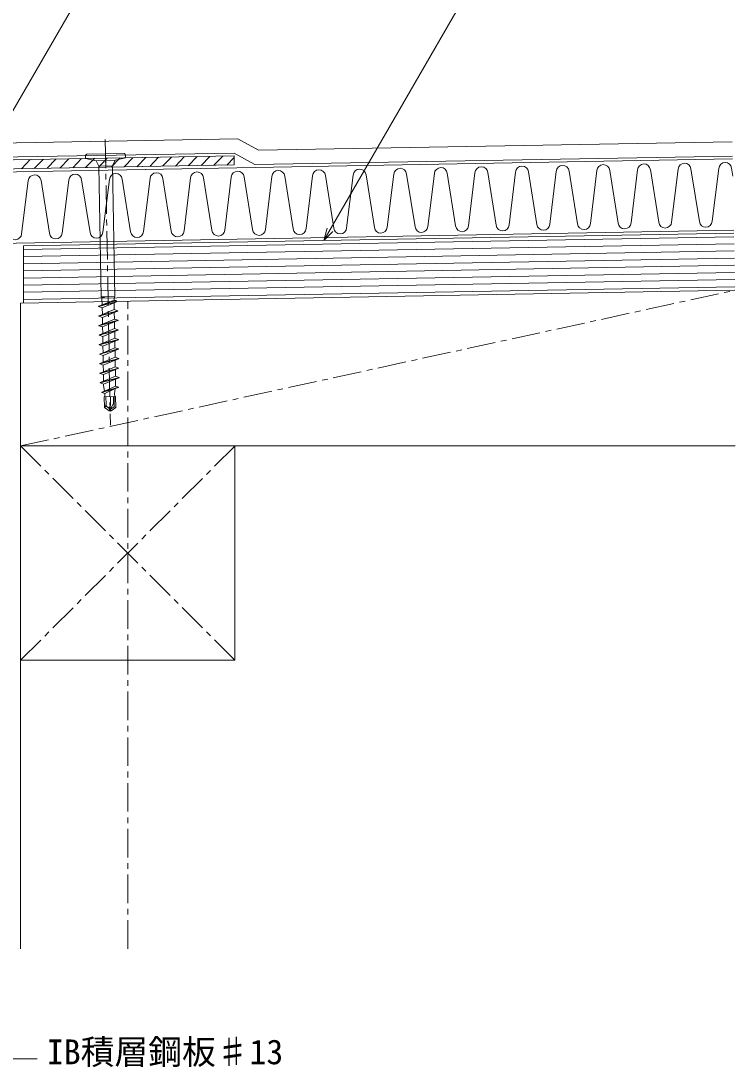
# Model space of a CAD drawing. Units: millimetres, scale not verified. Extents: x -630 to 630, y -446 to 446.
# Drawn here: x 118.2 to 368.1, y -254.1 to 112.1 of the extents above; entities that cross this region are included whole.
import ezdxf
from ezdxf.enums import TextEntityAlignment as Align

# ---------------------------------------------------------------- set-up
doc = ezdxf.new("R2010")
doc.units = ezdxf.units.MM
doc.header["$LTSCALE"] = 2
doc.linetypes.add('CHAIN1', pattern=[8, 5, -1, 1, -1])
for name, color, linetype, lineweight in [('0-0_躯体', 7, 'Continuous', 9), ('0-1_野地板', 2, 'Continuous', 9), ('0-3_中心線', 7, 'CHAIN1', 9), ('0-6_文字', 5, 'Continuous', 9), ('0-A_断熱材', 4, 'Continuous', 9), ('0-B_IBｼｰﾄ', 7, 'Continuous', 9), ('0-D_部材(積層鋼板)', 4, 'Continuous', 9), ('0-E_寸法線', 7, 'Continuous', 9), ('0-F_部材(ﾋﾞｽ類)', 7, 'Continuous', 9)]:
    doc.layers.add(name, color=color, linetype=linetype, lineweight=lineweight)
doc.styles.add('ＭＳ ゴシック', font='')
doc.styles.get('ＭＳ ゴシック').set_extended_font_data('MS Gothic')

msp = doc.modelspace()

# ---------------------------------------------------------------- linework, layer by layer
at = {"layer": '0-0_躯体'}
msp.add_line((118.08, -36.688), (368.08, -36.688), dxfattribs=at)
for points in [[(119.08, 13.338), (119.08, 33.341), (367.68, 37.81)], [(118.08, -212.68), (118.08, 13.32), (368.039, 17.814)]]:
    msp.add_lwpolyline(points, dxfattribs=at)
msp.add_lwpolyline([(118.08, -111.688), (193.08, -111.688), (193.08, -36.688), (118.08, -36.688)], close=True, dxfattribs=at)
at = {"layer": '0-1_野地板'}
for p, q in [((119.08, 32.091), (367.702, 36.561)), ((119.08, 29.59), (367.747, 34.061)), ((119.08, 27.09), (367.792, 31.561)), ((119.08, 24.589), (367.837, 29.062)), ((119.08, 22.089), (367.882, 26.562)), ((119.08, 19.589), (367.927, 24.063)), ((119.08, 17.088), (367.972, 21.563)), ((119.08, 14.588), (368.017, 19.063))]:
    msp.add_line(p, q, dxfattribs=at)
at = {"layer": '0-3_中心線'}
for p, q in [((147.727, 70.529), (149.524, -29.455)), ((118.08, -36.688), (368.039, 17.814)), ((155.58, -212.68), (155.58, 13.994)), ((118.08, -36.688), (193.08, -111.688)), ((118.08, -111.688), (193.08, -36.688))]:
    msp.add_line(p, q, dxfattribs=at)
at = {"layer": '0-A_断熱材', "color": 7}
for p, q in [((98.08, 58.968), (367.212, 63.806)), ((98.08, 33.963), (367.662, 38.81))]:
    msp.add_line(p, q, dxfattribs=at)
at = {"layer": '0-A_断熱材'}
for p, q in [((262.881, 58.664), (260.613, 40.152)), ((267.387, 58.745), (270.32, 40.326)), ((277.094, 58.92), (274.826, 40.407)), ((281.6, 59.001), (284.532, 40.582)), ((291.306, 59.175), (289.038, 40.663)), ((295.812, 59.256), (298.744, 40.837)), ((305.519, 59.431), (303.251, 40.918)), ((310.025, 59.512), (312.957, 41.093)), ((319.731, 59.686), (317.463, 41.174)), ((324.237, 59.767), (327.169, 41.348)), ((333.944, 59.942), (331.675, 41.429)), ((338.45, 60.023), (341.382, 41.604)), ((348.156, 60.197), (345.888, 41.685)), ((352.661, 60.318), (355.594, 41.859)), ((362.368, 60.453), (360.1, 41.94)), ((366.875, 60.534), (367.322, 57.726)), ((120.757, 56.109), (118.489, 37.597)), ((125.263, 56.19), (128.195, 37.771)), ((134.969, 56.365), (132.701, 37.852)), ((139.476, 56.446), (142.408, 38.027)), ((149.182, 56.62), (146.914, 38.108)), ((153.688, 56.701), (156.62, 38.282)), ((163.394, 56.876), (161.126, 38.363)), ((167.9, 56.957), (170.832, 38.538)), ((177.607, 57.131), (175.339, 38.619)), ((182.113, 57.212), (185.045, 38.793)), ((191.819, 57.387), (189.551, 38.874)), ((196.325, 57.468), (199.257, 39.049)), ((206.032, 57.642), (203.763, 39.13)), ((210.538, 57.723), (213.47, 39.304)), ((220.244, 57.898), (217.976, 39.385)), ((224.75, 57.979), (227.682, 39.56)), ((234.456, 58.153), (232.188, 39.641)), ((238.963, 58.234), (241.895, 39.815)), ((248.669, 58.409), (246.401, 39.896)), ((253.175, 58.49), (256.107, 40.071))]:
    msp.add_line(p, q, dxfattribs=at)
for centre, start, end in [((350.413, 60.027), 6.38135, 175.67865), ((364.625, 60.282), 6.38135, 175.67865), ((151.439, 56.45), 6.38135, 175.67865), ((165.651, 56.705), 6.38135, 175.67865), ((179.864, 56.961), 6.38135, 175.67865), ((194.076, 57.216), 6.38135, 175.67865), ((208.288, 57.472), 6.38135, 175.67865), ((222.501, 57.727), 6.38135, 175.67865), ((236.713, 57.983), 6.38135, 175.67865), ((250.926, 58.238), 6.38135, 175.67865), ((265.138, 58.494), 6.38135, 175.67865), ((279.351, 58.749), 6.38135, 175.67865), ((293.563, 59.005), 6.38135, 175.67865), ((307.776, 59.26), 6.38135, 175.67865), ((321.988, 59.516), 6.38135, 175.67865), ((336.2, 59.771), 6.38135, 175.67865), ((123.014, 55.939), 6.38135, 175.67865), ((137.226, 56.194), 6.38135, 175.67865), ((272.569, 40.578), 186.38135, 355.67865), ((286.781, 40.833), 186.38135, 355.67865), ((300.994, 41.089), 186.38135, 355.67865), ((315.206, 41.344), 186.38135, 355.67865), ((329.419, 41.6), 186.38135, 355.67865), ((343.631, 41.856), 186.38135, 355.67865), ((357.843, 42.111), 186.38135, 355.67865), ((116.232, 37.767), 186.38135, 355.67865), ((130.444, 38.023), 186.38135, 355.67865), ((144.657, 38.278), 186.38135, 355.67865), ((158.869, 38.534), 186.38135, 355.67865), ((173.082, 38.789), 186.38135, 355.67865), ((187.294, 39.045), 186.38135, 355.67865), ((201.507, 39.3), 186.38135, 355.67865), ((215.719, 39.556), 186.38135, 355.67865), ((229.932, 39.811), 186.38135, 355.67865), ((244.144, 40.067), 186.38135, 355.67865), ((258.356, 40.322), 186.38135, 355.67865)]:
    msp.add_arc(centre, 2.263, start, end, dxfattribs=at)
at = {"layer": '0-B_IBｼｰﾄ'}
for p, q in [((194.068, 70.862), (70.26, 68.636)), ((194.068, 70.862), (201.359, 66.825)), ((201.359, 66.825), (367.104, 69.805)), ((192.818, 65.838), (70.35, 63.636)), ((192.818, 65.838), (200.109, 61.802)), ((200.109, 61.802), (367.194, 64.806))]:
    msp.add_line(p, q, dxfattribs=at)
at = {"layer": '0-D_部材(積層鋼板)'}
for p, q in [((118.398, 60.333), (121.507, 63.556)), ((122.887, 60.414), (125.997, 63.637)), ((127.377, 60.494), (130.486, 63.717)), ((131.866, 60.575), (134.975, 63.798)), ((136.356, 60.656), (139.465, 63.879)), ((140.845, 60.737), (143.954, 63.96)), ((149.824, 60.898), (152.933, 64.121)), ((154.313, 60.979), (157.423, 64.202)), ((158.803, 61.059), (161.912, 64.282)), ((163.292, 61.14), (166.401, 64.363)), ((167.781, 61.221), (170.891, 64.444)), ((172.271, 61.302), (175.38, 64.525)), ((176.76, 61.382), (179.87, 64.605)), ((181.25, 61.463), (184.359, 64.686)), ((185.739, 61.544), (188.848, 64.767)), ((190.229, 61.624), (192.845, 64.337))]:
    msp.add_line(p, q, dxfattribs=at)
at = {"layer": '0-D_部材(積層鋼板)', "color": 7}
msp.add_lwpolyline([(71.129, 59.483), (192.893, 61.672), (192.836, 64.838), (70.368, 62.637)], dxfattribs=at)
at = {"layer": '0-D_部材(積層鋼板)'}
for points in [[(71.129, 59.483), (147.9, 60.863), (147.844, 64.03), (70.368, 62.637)], [(145.334, 60.817), (147.854, 63.429), (148.444, 64.04)]]:
    msp.add_lwpolyline(points, dxfattribs=at)
msp.add_lwpolyline([(192.893, 61.672), (192.836, 64.838), (147.844, 64.03), (147.9, 60.863)], close=True, dxfattribs=at)
at = {"layer": '0-E_寸法線'}
for p, q in [((105.288, 63.264), (166.492, 169.273)), ((114.936, -251.148), (123.936, -251.148))]:
    msp.add_line(p, q, dxfattribs=at)
for points in [[(224.183, 35.231), (303.615, 172.812), (312.615, 172.812)], [(227.365, 38.413), (224.183, 35.231), (225.347, 39.577)]]:
    msp.add_lwpolyline(points, dxfattribs=at)
at = {"layer": '0-F_部材(ﾋﾞｽ類)'}
for p, q in [((140.845, 63.904), (140.827, 64.904)), ((154.842, 64.155), (140.845, 63.904)), ((144.508, 63.169), (140.845, 63.904)), ((154.316, 65.646), (141.318, 65.412)), ((151.207, 63.29), (144.508, 63.169)), ((144.508, 63.169), (145.532, 61.288)), ((151.207, 63.29), (150.252, 61.372)), ((151.207, 63.29), (154.842, 64.155)), ((154.842, 64.155), (154.824, 65.155)), ((150.252, 61.372), (145.532, 61.288)), ((145.532, 61.288), (146.356, 15.495)), ((150.252, 61.372), (151.075, 15.58)), ((147.329, 15.512), (146.253, 15.123)), ((146.253, 15.123), (146.356, 15.495)), ((146.253, 15.123), (146.524, 15.029)), ((151.075, 15.58), (146.356, 15.495)), ((147.75, 15.52), (146.524, 15.029)), ((146.524, 15.029), (146.649, 12.658)), ((150.932, 15.577), (150.911, 14.384)), ((151.519, 14.176), (145.425, 12.188)), ((145.425, 12.188), (146.649, 12.658)), ((145.427, 12.088), (145.425, 12.188)), ((151.665, 13.712), (145.427, 12.088)), ((145.427, 12.088), (146.685, 11.655)), ((150.911, 14.384), (146.649, 12.658)), ((150.895, 13.416), (146.685, 11.655)), ((146.685, 11.655), (146.727, 9.326)), ((150.896, 11.071), (146.727, 9.326)), ((150.875, 12.236), (150.895, 13.416)), ((150.875, 12.236), (150.896, 11.071)), ((151.665, 13.712), (150.895, 13.416)), ((152.154, 10.638), (150.896, 11.071)), ((151.519, 14.176), (150.911, 14.384)), ((151.665, 13.712), (151.519, 14.176)), ((145.485, 8.848), (146.727, 9.326)), ((145.487, 8.748), (145.485, 8.848)), ((152.156, 10.538), (145.487, 8.748)), ((145.487, 8.748), (146.745, 8.316)), ((150.914, 10.061), (146.745, 8.316)), ((146.745, 8.316), (146.787, 5.986)), ((150.956, 7.731), (146.787, 5.986)), ((152.156, 10.538), (150.914, 10.061)), ((150.914, 10.061), (150.956, 7.731)), ((152.214, 7.299), (150.956, 7.731)), ((145.545, 5.509), (146.787, 5.986)), ((145.547, 5.409), (145.545, 5.509)), ((152.216, 7.199), (145.547, 5.409)), ((145.547, 5.409), (146.805, 4.976)), ((152.276, 3.86), (145.607, 2.069)), ((150.974, 6.722), (146.805, 4.976)), ((146.805, 4.976), (146.847, 2.647)), ((151.016, 4.392), (146.847, 2.647)), ((152.216, 7.199), (150.974, 6.722)), ((150.974, 6.722), (151.016, 4.392)), ((152.274, 3.959), (151.016, 4.392)), ((152.276, 3.86), (151.034, 3.382)), ((145.605, 2.169), (146.847, 2.647)), ((145.607, 2.069), (145.605, 2.169)), ((145.607, 2.069), (146.865, 1.637)), ((152.336, 0.52), (145.667, -1.27)), ((151.034, 3.382), (146.865, 1.637)), ((146.865, 1.637), (146.907, -0.693)), ((151.076, 1.052), (146.907, -0.693)), ((151.094, 0.043), (146.925, -1.703)), ((151.034, 3.382), (151.076, 1.052)), ((152.334, 0.62), (151.076, 1.052)), ((152.336, 0.52), (151.094, 0.043)), ((151.094, 0.043), (151.136, -2.287)), ((145.665, -1.17), (146.907, -0.693)), ((145.667, -1.27), (145.665, -1.17)), ((145.667, -1.27), (146.925, -1.703)), ((152.396, -2.819), (145.727, -4.61)), ((146.925, -1.703), (146.967, -4.032)), ((151.136, -2.287), (146.967, -4.032)), ((151.154, -3.297), (146.985, -5.042)), ((152.394, -2.719), (151.136, -2.287)), ((152.396, -2.819), (151.154, -3.297)), ((151.154, -3.297), (151.196, -5.626)), ((145.725, -4.51), (146.967, -4.032)), ((145.727, -4.61), (145.725, -4.51)), ((145.727, -4.61), (146.985, -5.042)), ((152.456, -6.159), (145.787, -7.949)), ((146.985, -5.042), (147.027, -7.372)), ((151.196, -5.626), (147.027, -7.372)), ((151.214, -6.636), (147.045, -8.381)), ((152.454, -6.059), (151.196, -5.626)), ((152.456, -6.159), (151.214, -6.636)), ((151.214, -6.636), (151.256, -8.966)), ((145.785, -7.849), (147.027, -7.372)), ((145.787, -7.949), (145.785, -7.849)), ((145.787, -7.949), (147.045, -8.381)), ((145.845, -11.189), (147.087, -10.711)), ((152.516, -9.498), (145.847, -11.288)), ((147.045, -8.381), (147.087, -10.711)), ((151.256, -8.966), (147.087, -10.711)), ((151.274, -9.976), (147.105, -11.721)), ((152.514, -9.398), (151.256, -8.966)), ((152.516, -9.498), (151.274, -9.976)), ((151.274, -9.976), (151.316, -12.305)), ((145.847, -11.288), (145.845, -11.189)), ((145.847, -11.288), (147.105, -11.721)), ((145.905, -14.528), (147.147, -14.051)), ((145.907, -14.628), (145.905, -14.528)), ((152.576, -12.838), (145.907, -14.628)), ((145.907, -14.628), (147.165, -15.06)), ((147.105, -11.721), (147.147, -14.051)), ((151.316, -12.305), (147.147, -14.051)), ((151.334, -13.315), (147.165, -15.06)), ((152.574, -12.738), (151.316, -12.305)), ((152.576, -12.838), (151.334, -13.315)), ((151.334, -13.315), (151.372, -15.42)), ((146.565, -17.857), (147.478, -17.506)), ((146.567, -17.957), (146.565, -17.857)), ((152.331, -16.183), (146.567, -17.957)), ((146.567, -17.957), (147.6, -18.312)), ((147.173, -15.495), (147.165, -15.06)), ((147.173, -15.495), (147.478, -17.506)), ((151.335, -15.741), (147.478, -17.506)), ((151.236, -16.604), (147.6, -18.312)), ((151.236, -16.604), (151.026, -18.427)), ((152.331, -16.183), (151.236, -16.604)), ((151.372, -15.42), (151.335, -15.741)), ((152.329, -16.083), (151.335, -15.741)), ((147.355, -19.493), (151.334, -19.421)), ((147.423, -23.271), (147.355, -19.493)), ((147.6, -18.312), (147.627, -18.488)), ((147.627, -18.488), (147.645, -19.488)), ((148.001, -22.081), (147.955, -19.482)), ((149.514, -23.955), (150.678, -21.853)), ((149.59, -22.518), (149.535, -19.454)), ((150.678, -21.853), (150.634, -19.434)), ((150.898, -22.949), (150.834, -19.43)), ((151.026, -18.427), (151.044, -19.426)), ((151.334, -19.421), (151.402, -23.2)), ((147.564, -23.136), (147.423, -23.271)), ((147.423, -23.271), (149.072, -24.383)), ((148.529, -23.052), (148.644, -23.13)), ((149.434, -24.456), (149.072, -24.383)), ((149.257, -23.932), (149.434, -24.456)), ((149.344, -22.961), (149.59, -22.518)), ((150.898, -22.949), (149.514, -23.955)), ((149.514, -23.955), (149.794, -24.37)), ((151.402, -23.2), (149.794, -24.37)), ((150.898, -22.949), (151.402, -23.2))]:
    msp.add_line(p, q, dxfattribs=at)
for points in [[(152.156, 10.538), (152.154, 10.638), (145.485, 8.848)], [(152.216, 7.199), (152.214, 7.299), (145.545, 5.509)], [(152.276, 3.86), (152.274, 3.959), (145.605, 2.169)], [(152.336, 0.52), (152.334, 0.62), (145.665, -1.17)], [(152.396, -2.819), (152.394, -2.719), (145.725, -4.51)], [(152.456, -6.159), (152.454, -6.059), (145.785, -7.849)], [(152.516, -9.498), (152.514, -9.398), (145.845, -11.189)], [(152.576, -12.838), (152.574, -12.738), (145.905, -14.528)], [(152.331, -16.183), (152.329, -16.083), (146.565, -17.857)], [(149.514, -23.955), (149.434, -24.456), (149.794, -24.37)]]:
    msp.add_lwpolyline(points, dxfattribs=at)
for centre, radius, start, end in [((141.327, 64.913), 0.5, 91.03, 181.03), ((154.325, 65.146), 0.5, 1.03, 91.03), ((148.098, -23.692), 0.772, 56.03, 133.87567), ((146.574, -22.107), 1.428, 313.87567, 1.03), ((149.198, -22.06), 1.197, 181.03, 236.03), ((148.917, -22.725), 0.488, 236.03, 331.03), ((147.763, -24.438), 1.577, 18.70229, 56.03), ((150.399, -23.545), 1.206, 151.03, 198.70229)]:
    msp.add_arc(centre, radius, start, end, dxfattribs=at)

# ---------------------------------------------------------------- texts
at = {"layer": '0-6_文字', "color": 7, "style": 'ＭＳ ゴシック'}
msp.add_text('IB積層鋼板♯13', height=8.666, dxfattribs=at).set_placement((127.342, -255.692), align=Align.BOTTOM_LEFT)

doc.saveas('drawing.dxf')
